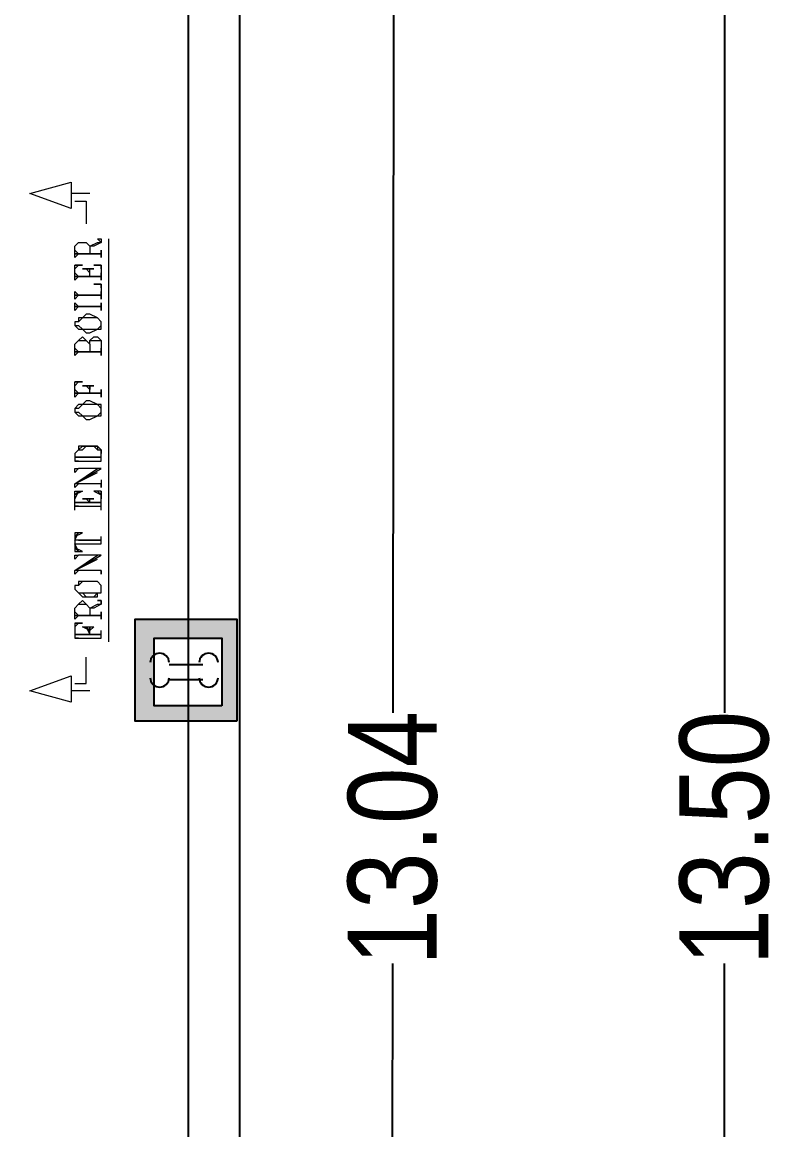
# Model space of a CAD drawing. Header units: metres. Extents: x -941 to 1333, y -28 to 1490.
# Drawn here: x 1007.335 to 1010.759, y 354.016 to 359.001 of the extents above; entities that cross this region are included whole.
import ezdxf

# ---------------------------------------------------------------- set-up
doc = ezdxf.new("R2010")
doc.units = ezdxf.units.M
for name, color, linetype in [('BLK_2_FLR_0_CARPET_AREA', 45, 'Continuous'), ('BLK_2_FLR_0_REGULAR_ROOM_1', 4, 'Continuous'), ('window', 3, 'Continuous')]:
    doc.layers.add(name, color=color, linetype=linetype)
doc.styles.add('style2A', font='swissc.ttf')
doc.dimstyles.get("Standard").update_dxf_attribs({"dimtxt": 0.4, "dimasz": 0.18, "dimexe": 0.18, "dimexo": 0.0625, "dimgap": 0, "dimtad": 0, "dimzin": 0, "dimdsep": 46, "dimtxsty": 'style2A', "dimcen": 0.09, "dimse1": 1, "dimse2": 1, "dimadec": 0, "dimazin": 0, "dimtfac": 1, "dimtofl": 0, "dimtmove": 0, "dimatfit": 3, "dimfxl": 0, "dimtolj": 1, "dimtzin": 0, "dimarcsym": 0})

# ---------------------------------------------------------------- blocks, each defined once
blk = doc.blocks.new('*D935')
at = {"layer": 'Defpoints', "color": 0}
for p in [(1008.0719, 361.8505), (1008.0631, 348.8067), (1008.9994, 348.8061)]:
    blk.add_point(p, dxfattribs=at)
at = {"layer": 'window', "color": 0, "lineweight": -2}
for p, q in [((1009.008, 361.6699), (1009.0041, 355.8924)), ((1008.9995, 348.9861), (1009.0034, 354.7636))]:
    blk.add_line(p, q, dxfattribs=at)
at = {"layer": 'window', "color": 0}
for points in [[(1008.978, 361.6699), (1009.038, 361.6699), (1009.0081, 361.8499)], [(1008.9695, 348.9861), (1009.0295, 348.9861), (1008.9994, 348.8061)]]:
    blk.add_solid(points, dxfattribs=at)
at = {"layer": 'window', "color": 0, "insert": (1009.0038, 355.328), "char_height": 0.4, "attachment_point": 5, "rotation": 89.9617, "style": 'style2A'}
blk.add_mtext('\\A1;13.04', dxfattribs=at)
blk = doc.blocks.new('*D936')
at = {"layer": 'Defpoints', "color": 0}
for p in [(1008.3006, 362.0792), (1010.4968, 362.0792), (1008.3006, 348.5778)]:
    blk.add_point(p, dxfattribs=at)
at = {"layer": 'window', "color": 0, "lineweight": -2}
for p, q in [((1010.4968, 361.8992), (1010.4968, 355.8927)), ((1010.4968, 348.7578), (1010.4968, 354.7643))]:
    blk.add_line(p, q, dxfattribs=at)
at = {"layer": 'window', "color": 0}
for points in [[(1010.4668, 361.8992), (1010.5268, 361.8992), (1010.4968, 362.0792)], [(1010.4668, 348.7578), (1010.5268, 348.7578), (1010.4968, 348.5778)]]:
    blk.add_solid(points, dxfattribs=at)
at = {"layer": 'window', "color": 0, "insert": (1010.4968, 355.3285), "char_height": 0.4, "attachment_point": 5, "rotation": 90, "style": 'style2A'}
blk.add_mtext('\\A1;13.50', dxfattribs=at)

msp = doc.modelspace()

# ---------------------------------------------------------------- linework, layer by layer
at = {"lineweight": 25}
for points in [[(984.81439, 362.07777), (984.81439, 348.57777), (1008.31439, 348.57777), (1008.31439, 362.07777)], [(1008.30177, 355.8555), (1007.8439, 355.8555), (1007.8439, 356.31338), (1008.30177, 356.31338)], [(1008.23394, 355.92334), (1007.92869, 355.92334), (1007.92869, 356.22859), (1008.23394, 356.22859)]]:
    msp.add_lwpolyline(points, close=True, dxfattribs=at)
at = {"lineweight": 0}
for points in [[(1007.36906, 358.22968), (1007.5556, 358.28055), (1007.5556, 358.16185)], [(1007.69127, 357.9753), (1007.69127, 357.95834), (1007.69127, 357.94139)], [(1007.65735, 357.89051), (1007.6404, 357.89051), (1007.60648, 357.89051)], [(1007.58952, 357.7718), (1007.57256, 357.75484), (1007.57256, 357.78876)], [(1007.69127, 357.73789), (1007.69127, 357.72093), (1007.69127, 357.70397)], [(1007.57256, 357.63613), (1007.58952, 357.61918), (1007.60648, 357.61918), (1007.62344, 357.60222), (1007.6404, 357.60222), (1007.67431, 357.61918), (1007.69127, 357.61918), (1007.69127, 357.63613), (1007.69127, 357.65309), (1007.67431, 357.67005), (1007.6404, 357.68701), (1007.62344, 357.68701), (1007.60648, 357.67005), (1007.58952, 357.67005), (1007.58952, 357.65309), (1007.57256, 357.65309)], [(1007.69127, 357.53438), (1007.69127, 357.51743)], [(1007.65735, 357.3648), (1007.6404, 357.3648), (1007.60648, 357.3648)], [(1007.57256, 357.24609), (1007.58952, 357.22913), (1007.60648, 357.22913), (1007.62344, 357.21217), (1007.6404, 357.21217), (1007.67431, 357.22913), (1007.69127, 357.22913), (1007.69127, 357.24609), (1007.69127, 357.26305), (1007.69127, 357.28001), (1007.67431, 357.28001), (1007.6404, 357.29697), (1007.62344, 357.29697), (1007.60648, 357.28001), (1007.58952, 357.28001), (1007.57256, 357.26305)], [(1007.69127, 357.02563), (1007.69127, 357.05955), (1007.69127, 357.07651), (1007.67431, 357.09347), (1007.65735, 357.09347), (1007.62344, 357.09347), (1007.60648, 357.09347), (1007.58952, 357.09347), (1007.58952, 357.07651), (1007.57256, 357.05955), (1007.57256, 357.02563)], [(1007.58952, 357.04259), (1007.69127, 357.04259), (1007.57256, 357.04259)], [(1007.58952, 357.02563), (1007.57256, 357.02563)], [(1007.57256, 356.99172), (1007.58952, 356.99172), (1007.57256, 356.97476)], [(1007.58952, 356.83909), (1007.69127, 356.83909), (1007.57256, 356.83909)], [(1007.65735, 356.85605), (1007.6404, 356.85605), (1007.60648, 356.85605)], [(1007.57256, 356.60167), (1007.58952, 356.60167), (1007.57256, 356.58471)], [(1007.57256, 356.44905), (1007.58952, 356.43209), (1007.60648, 356.41513), (1007.62344, 356.41513), (1007.6404, 356.41513), (1007.67431, 356.41513), (1007.67431, 356.43209), (1007.69127, 356.43209), (1007.69127, 356.44905), (1007.69127, 356.46601), (1007.67431, 356.48296), (1007.6404, 356.48296), (1007.62344, 356.48296), (1007.60648, 356.48296), (1007.58952, 356.48296), (1007.58952, 356.46601), (1007.57256, 356.46601)], [(1007.69127, 356.3473), (1007.69127, 356.33034), (1007.69127, 356.31338)], [(1007.58952, 356.29642), (1007.57256, 356.27946)], [(1007.58952, 356.24555), (1007.69127, 356.24555), (1007.57256, 356.24555)], [(1007.65735, 356.27946), (1007.6404, 356.2625), (1007.60648, 356.27946)], [(1007.58952, 356.22859), (1007.57256, 356.22859)], [(1007.5556, 356.059), (1007.5556, 355.94029), (1007.36906, 355.99117)]]:
    msp.add_lwpolyline(points, close=True, dxfattribs=at)
for points in [[(1007.6404, 358.22968), (1007.5556, 358.22968)], [(1007.57256, 358.19576), (1007.62344, 358.19576), (1007.62344, 358.09401)], [(1007.57256, 357.99226), (1007.58952, 358.00922), (1007.62344, 358.00922), (1007.6404, 357.99226), (1007.67431, 358.00922), (1007.69127, 358.00922), (1007.67431, 358.02618), (1007.69127, 358.02618), (1007.69127, 358.00922), (1007.65735, 357.99226), (1007.6404, 357.99226), (1007.6404, 357.9753)], [(1007.57256, 357.95834), (1007.58952, 357.95834), (1007.57256, 357.94139), (1007.57256, 357.99226), (1007.58952, 358.00922), (1007.60648, 358.00922), (1007.62344, 358.00922), (1007.6404, 357.99226), (1007.6404, 357.95834)], [(1007.58952, 358.00922), (1007.60648, 358.00922), (1007.62344, 358.00922)], [(1007.67431, 358.00922), (1007.69127, 358.00922)], [(1007.72519, 356.21163), (1007.72519, 358.02618)], [(1007.57256, 357.9753), (1007.58952, 357.95834)], [(1007.69127, 357.94139), (1007.69127, 357.95834), (1007.57256, 357.95834), (1007.69127, 357.95834), (1007.58952, 357.95834), (1007.57256, 357.94139)], [(1007.69127, 357.95834), (1007.69127, 357.95834)], [(1007.69127, 357.89051), (1007.69127, 357.90747), (1007.65735, 357.90747), (1007.69127, 357.90747), (1007.69127, 357.83964), (1007.69127, 357.85659), (1007.69127, 357.87355), (1007.69127, 357.85659), (1007.57256, 357.85659), (1007.69127, 357.85659), (1007.58952, 357.85659), (1007.57256, 357.85659)], [(1007.58952, 357.85659), (1007.57256, 357.87355), (1007.58952, 357.85659), (1007.57256, 357.83964), (1007.57256, 357.90747), (1007.60648, 357.90747), (1007.57256, 357.90747), (1007.58952, 357.90747)], [(1007.57256, 357.89051), (1007.58952, 357.90747), (1007.57256, 357.90747)], [(1007.6404, 357.85659), (1007.6404, 357.89051), (1007.62344, 357.89051), (1007.6404, 357.87355), (1007.6404, 357.89051)], [(1007.69127, 357.90747), (1007.67431, 357.90747)], [(1007.69127, 357.90747), (1007.69127, 357.90747)], [(1007.69127, 357.85659), (1007.69127, 357.85659)], [(1007.67431, 357.82268), (1007.69127, 357.82268), (1007.69127, 357.80572), (1007.69127, 357.82268), (1007.65735, 357.82268), (1007.69127, 357.82268), (1007.69127, 357.75484), (1007.69127, 357.7718), (1007.69127, 357.78876), (1007.69127, 357.7718), (1007.57256, 357.7718), (1007.69127, 357.7718), (1007.58952, 357.7718), (1007.57256, 357.7718)], [(1007.57256, 357.78876), (1007.58952, 357.7718)], [(1007.57256, 357.72093), (1007.58952, 357.72093), (1007.57256, 357.70397), (1007.57256, 357.73789), (1007.58952, 357.72093)], [(1007.69127, 357.7718), (1007.69127, 357.7718)], [(1007.69127, 357.70397), (1007.69127, 357.72093), (1007.57256, 357.72093), (1007.69127, 357.72093), (1007.58952, 357.72093), (1007.57256, 357.70397)], [(1007.69127, 357.72093), (1007.69127, 357.72093)], [(1007.69127, 357.65309), (1007.67431, 357.67005), (1007.65735, 357.67005), (1007.62344, 357.67005), (1007.60648, 357.67005), (1007.58952, 357.65309), (1007.57256, 357.65309)], [(1007.57256, 357.63613), (1007.58952, 357.63613), (1007.60648, 357.61918), (1007.62344, 357.61918), (1007.65735, 357.61918), (1007.67431, 357.61918), (1007.69127, 357.63613)], [(1007.67431, 357.67005), (1007.65735, 357.67005), (1007.62344, 357.67005), (1007.60648, 357.67005), (1007.58952, 357.67005)], [(1007.58952, 357.51743), (1007.57256, 357.53438), (1007.58952, 357.51743), (1007.57256, 357.50047), (1007.57256, 357.55134), (1007.58952, 357.5683), (1007.60648, 357.58526), (1007.62344, 357.5683), (1007.6404, 357.55134), (1007.6404, 357.5683), (1007.65735, 357.58526), (1007.67431, 357.58526), (1007.69127, 357.5683), (1007.69127, 357.55134), (1007.69127, 357.50047), (1007.69127, 357.51743), (1007.57256, 357.51743), (1007.69127, 357.51743), (1007.58952, 357.51743), (1007.57256, 357.51743)], [(1007.58952, 357.61918), (1007.60648, 357.61918), (1007.62344, 357.61918), (1007.65735, 357.61918), (1007.67431, 357.61918)], [(1007.57256, 357.55134), (1007.58952, 357.5683), (1007.62344, 357.5683), (1007.6404, 357.55134), (1007.6404, 357.51743)], [(1007.58952, 357.5683), (1007.60648, 357.5683), (1007.62344, 357.5683)], [(1007.6404, 357.5683), (1007.65735, 357.5683), (1007.67431, 357.5683), (1007.69127, 357.5683)], [(1007.6404, 357.55134), (1007.6404, 357.5683), (1007.65735, 357.5683), (1007.67431, 357.5683), (1007.69127, 357.5683), (1007.69127, 357.55134)], [(1007.69127, 357.51743), (1007.69127, 357.51743)], [(1007.58952, 357.33088), (1007.57256, 357.34784), (1007.58952, 357.33088), (1007.57256, 357.31393), (1007.57256, 357.38176), (1007.60648, 357.38176), (1007.57256, 357.38176), (1007.58952, 357.38176)], [(1007.57256, 357.3648), (1007.58952, 357.38176), (1007.57256, 357.38176)], [(1007.69127, 357.34784), (1007.69127, 357.31393), (1007.69127, 357.33088), (1007.69127, 357.34784), (1007.69127, 357.33088), (1007.57256, 357.33088), (1007.69127, 357.33088), (1007.58952, 357.33088), (1007.57256, 357.33088)], [(1007.6404, 357.33088), (1007.6404, 357.3648), (1007.6404, 357.34784), (1007.62344, 357.3648), (1007.6404, 357.34784), (1007.6404, 357.3648)], [(1007.69127, 357.33088), (1007.69127, 357.33088)], [(1007.69127, 357.26305), (1007.67431, 357.28001), (1007.65735, 357.28001), (1007.62344, 357.28001), (1007.60648, 357.28001), (1007.58952, 357.26305), (1007.57256, 357.26305)], [(1007.57256, 357.24609), (1007.58952, 357.24609), (1007.60648, 357.22913), (1007.62344, 357.22913), (1007.65735, 357.22913), (1007.67431, 357.22913), (1007.69127, 357.24609)], [(1007.67431, 357.28001), (1007.65735, 357.28001), (1007.62344, 357.28001), (1007.60648, 357.28001), (1007.58952, 357.28001)], [(1007.58952, 357.22913), (1007.60648, 357.22913), (1007.62344, 357.22913), (1007.65735, 357.22913), (1007.67431, 357.22913)], [(1007.57256, 357.05955), (1007.58952, 357.07651), (1007.60648, 357.07651), (1007.62344, 357.09347), (1007.65735, 357.09347), (1007.67431, 357.07651), (1007.69127, 357.07651), (1007.69127, 357.05955)], [(1007.58952, 357.07651), (1007.60648, 357.09347), (1007.62344, 357.09347), (1007.65735, 357.09347), (1007.67431, 357.09347), (1007.67431, 357.07651)], [(1007.57256, 357.04259), (1007.58952, 357.04259)], [(1007.69127, 357.04259), (1007.69127, 357.04259)], [(1007.69127, 357.04259), (1007.69127, 357.04259)], [(1007.69127, 356.94084), (1007.69127, 356.90692), (1007.69127, 356.92388), (1007.57256, 356.92388), (1007.69127, 356.99172), (1007.58952, 356.99172)], [(1007.58952, 356.92388), (1007.57256, 356.90692), (1007.57256, 356.92388), (1007.67431, 356.99172)], [(1007.69127, 357.02563), (1007.69127, 357.02563)], [(1007.69127, 357.02563), (1007.69127, 357.02563)], [(1007.57256, 356.92388), (1007.67431, 356.97476)], [(1007.57256, 356.80517), (1007.57256, 356.88997), (1007.60648, 356.88997), (1007.57256, 356.87301), (1007.58952, 356.88997), (1007.57256, 356.85605)], [(1007.57256, 356.87301), (1007.58952, 356.88997)], [(1007.69127, 356.80517), (1007.69127, 356.88997), (1007.65735, 356.88997), (1007.69127, 356.87301), (1007.69127, 356.88997), (1007.69127, 356.85605)], [(1007.69127, 356.87301), (1007.67431, 356.88997)], [(1007.57256, 356.83909), (1007.58952, 356.83909)], [(1007.6404, 356.83909), (1007.6404, 356.85605), (1007.62344, 356.85605), (1007.6404, 356.83909), (1007.6404, 356.85605)], [(1007.69127, 356.83909), (1007.69127, 356.83909)], [(1007.69127, 356.83909), (1007.69127, 356.83909)], [(1007.57256, 356.82213), (1007.58952, 356.82213), (1007.57256, 356.82213), (1007.69127, 356.82213)], [(1007.69127, 356.82213), (1007.69127, 356.82213)], [(1007.69127, 356.82213), (1007.69127, 356.82213)], [(1007.57256, 356.68646), (1007.58952, 356.70342), (1007.57256, 356.68646), (1007.60648, 356.70342), (1007.57256, 356.70342), (1007.57256, 356.61863), (1007.60648, 356.61863), (1007.57256, 356.63559), (1007.58952, 356.61863), (1007.57256, 356.63559)], [(1007.58952, 356.66951), (1007.69127, 356.66951), (1007.57256, 356.66951), (1007.58952, 356.70342)], [(1007.58952, 356.61863), (1007.57256, 356.65255), (1007.69127, 356.65255), (1007.69127, 356.68646)], [(1007.69127, 356.66951), (1007.69127, 356.66951)], [(1007.69127, 356.66951), (1007.69127, 356.66951)], [(1007.69127, 356.65255), (1007.69127, 356.65255)], [(1007.69127, 356.65255), (1007.69127, 356.65255)], [(1007.69127, 356.53384), (1007.69127, 356.51688), (1007.69127, 356.53384), (1007.57256, 356.53384), (1007.69127, 356.60167), (1007.58952, 356.60167)], [(1007.58952, 356.53384), (1007.57256, 356.51688), (1007.57256, 356.53384), (1007.67431, 356.60167)], [(1007.57256, 356.53384), (1007.67431, 356.58471)], [(1007.69127, 356.46601), (1007.67431, 356.48296), (1007.65735, 356.48296), (1007.62344, 356.48296), (1007.60648, 356.48296), (1007.58952, 356.46601), (1007.57256, 356.46601)], [(1007.67431, 356.48296), (1007.65735, 356.48296), (1007.62344, 356.48296), (1007.60648, 356.48296), (1007.58952, 356.48296)], [(1007.57256, 356.44905), (1007.58952, 356.43209), (1007.60648, 356.43209), (1007.62344, 356.43209), (1007.65735, 356.43209), (1007.67431, 356.43209), (1007.69127, 356.43209), (1007.69127, 356.44905)], [(1007.58952, 356.33034), (1007.57256, 356.3473), (1007.58952, 356.33034), (1007.57256, 356.31338), (1007.57256, 356.36425), (1007.58952, 356.38121), (1007.60648, 356.39817), (1007.62344, 356.38121), (1007.6404, 356.36425), (1007.6404, 356.33034)], [(1007.57256, 356.36425), (1007.58952, 356.38121), (1007.62344, 356.38121), (1007.6404, 356.36425), (1007.67431, 356.38121), (1007.69127, 356.38121), (1007.69127, 356.39817), (1007.67431, 356.39817), (1007.69127, 356.39817), (1007.69127, 356.38121), (1007.65735, 356.36425), (1007.6404, 356.36425), (1007.6404, 356.3473)], [(1007.58952, 356.43209), (1007.60648, 356.43209), (1007.62344, 356.41513), (1007.65735, 356.41513), (1007.67431, 356.43209)], [(1007.67431, 356.38121), (1007.69127, 356.38121), (1007.69127, 356.39817)], [(1007.58952, 356.38121), (1007.60648, 356.38121), (1007.62344, 356.38121)], [(1007.69127, 356.33034), (1007.69127, 356.3473)], [(1007.69127, 356.31338), (1007.69127, 356.33034), (1007.57256, 356.33034), (1007.69127, 356.33034), (1007.58952, 356.33034), (1007.57256, 356.31338)], [(1007.57256, 356.29642), (1007.60648, 356.29642), (1007.57256, 356.29642), (1007.57256, 356.22859), (1007.69127, 356.22859), (1007.69127, 356.2625)], [(1007.57256, 356.27946), (1007.58952, 356.29642)], [(1007.57256, 356.24555), (1007.58952, 356.24555)], [(1007.6404, 356.24555), (1007.6404, 356.27946), (1007.6404, 356.2625), (1007.62344, 356.27946), (1007.6404, 356.24555), (1007.6404, 356.27946)], [(1007.69127, 356.24555), (1007.69127, 356.24555)], [(1007.69127, 356.24555), (1007.69127, 356.24555)], [(1007.69127, 356.22859), (1007.69127, 356.22859)], [(1007.69127, 356.22859), (1007.69127, 356.22859)], [(1007.57256, 356.02509), (1007.62344, 356.02509), (1007.62344, 356.1438)], [(1007.6404, 355.99117), (1007.5556, 355.99117)]]:
    msp.add_lwpolyline(points, dxfattribs=at)
at = {"lineweight": 25}
for points in [[(1007.99652, 356.11836, 0.414213), (1007.95413, 356.16075, 0.414213), (1007.91173, 356.11836)], [(1008.21698, 356.11836, 0.414213), (1008.17459, 356.16075, 0.414213), (1008.13219, 356.11836)], [(1007.91173, 356.05052, 0.414213), (1007.95413, 356.00813, 0.414213), (1007.99652, 356.05052)], [(1008.13219, 356.05052, 0.414213), (1008.17459, 356.00813, 0.414213), (1008.21698, 356.05052)]]:
    msp.add_lwpolyline(points, format="xyb", dxfattribs=at)
for points in [[(1007.96261, 356.16075), (1007.96261, 356.16075)], [(1008.18307, 356.16075), (1008.18307, 356.16075)], [(1007.92869, 356.04205), (1007.92869, 356.10988)], [(1007.99652, 356.10988), (1007.99652, 356.10988)], [(1007.99652, 356.10988), (1008.14915, 356.10988)], [(1008.14915, 356.10988), (1008.14915, 356.10988)], [(1008.23394, 356.10988), (1008.23394, 356.04205)], [(1007.99652, 356.04205), (1007.99652, 356.04205)], [(1007.99652, 356.04205), (1008.14915, 356.04205)], [(1008.14915, 356.04205), (1008.14915, 356.04205)], [(1007.96261, 356.00813), (1007.96261, 356.00813)], [(1008.18307, 356.00813), (1008.18307, 356.00813)]]:
    msp.add_lwpolyline(points, dxfattribs=at)
for points in [[(1008.30177, 356.31338), (1007.8439, 356.31338), (1008.30177, 356.22859)], [(1007.8439, 356.31338), (1008.30177, 356.22859), (1007.8439, 356.22859)], [(1007.92869, 356.22859), (1007.8439, 356.22859), (1007.92869, 355.92334)], [(1007.8439, 356.22859), (1007.92869, 355.92334), (1007.8439, 355.92334)], [(1008.30177, 356.22859), (1008.23394, 356.22859), (1008.30177, 355.92334)], [(1008.23394, 356.22859), (1008.30177, 355.92334), (1008.23394, 355.92334)], [(1008.30177, 355.92334), (1007.8439, 355.92334), (1008.30177, 355.8555)], [(1007.8439, 355.92334), (1008.30177, 355.8555), (1007.8439, 355.8555)]]:
    msp.add_solid(points)
at = {"layer": 'BLK_2_FLR_0_CARPET_AREA'}
msp.add_lwpolyline([(985.04439, 361.84777), (985.04439, 348.80777), (1008.08439, 348.80777), (1008.08439, 361.84777)], close=True, dxfattribs=at)
at = {"layer": 'BLK_2_FLR_0_REGULAR_ROOM_1', "color": 4}
msp.add_lwpolyline([(985.04439, 361.84777), (985.04439, 348.80777), (1008.08439, 348.80777), (1008.08439, 361.84777)], close=True, dxfattribs=at)

# ---------------------------------------------------------------- dimensions: what is measured, and where the dimension line sits
at = {"layer": 'window'}
dim = msp.add_linear_dim(base=(1010.49676, 362.07924), p1=(1008.30056, 348.57777), p2=(1008.30056, 362.07924), angle=90, dimstyle='Standard', dxfattribs=at)
dim.commit()
dim.dimension.update_dxf_attribs({"geometry": '*D936', "text_midpoint": (1010.49676, 355.3285)})
dim = msp.add_aligned_dim(p1=(1008.07185, 361.85053), p2=(1008.06315, 348.80671), distance=0.93626, dimstyle='Standard', dxfattribs=at)
dim.commit()
dim.dimension.update_dxf_attribs({"geometry": '*D935', "text_midpoint": (1009.00376, 355.32799)})

doc.saveas('drawing.dxf')
